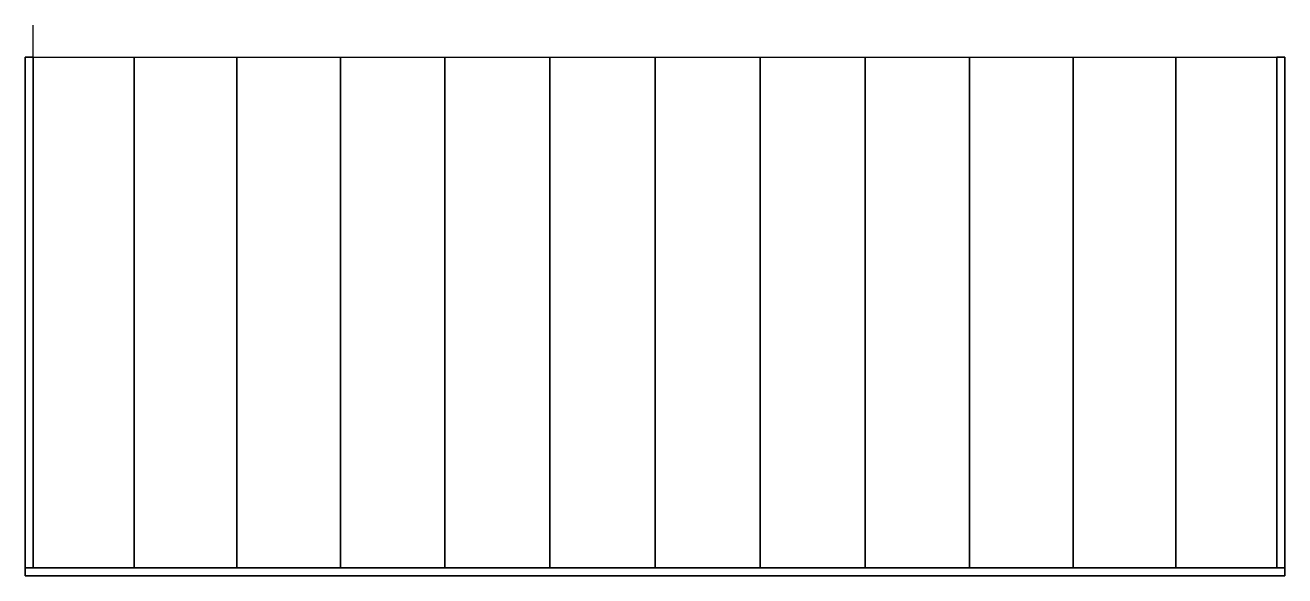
# Model space of a CAD drawing. Extents: x 151170 to 159070, y 39953 to 43403.
import ezdxf

# ---------------------------------------------------------------- set-up
doc = ezdxf.new("R2010")
doc.units = 0
doc.header["$LTSCALE"] = 200
doc.header["$MEASUREMENT"] = 0
doc.layers.add('4ELE', color=4, linetype='CONTINUOUS')

msp = doc.modelspace()

# ---------------------------------------------------------------- linework, layer by layer
at = {"layer": '4ELE', "color": 163}
for p, q in [((151219.7, 40002.7, 4200), (151219.7, 43402.7, 4200)), ((159019.7, 40002.7, 4200), (159019.7, 43202.7, 4200)), ((159019.7, 40002.7, 4200), (151219.7, 40002.7, 4200))]:
    msp.add_line(p, q, dxfattribs=at)
at = {"layer": '4ELE'}
msp.add_line((151219.7, 40002.7, 4200), (159019.7, 40002.7, 4200), dxfattribs=at)
at = {"layer": '4ELE', "extrusion": (0, -1, 0)}
for centre in [(155119.7, 16575, -43202.7), (155119.7, 16575, -40002.7)]:
    msp.add_arc(centre, 12975, 252.50768, 287.49232, dxfattribs=at)
at = {"layer": '4ELE', "color": 163}
for points in [[(151219.7, 43202.7, 4600), (159019.7, 43202.7, 4600), (159019.7, 40002.7, 4600), (151219.7, 40002.7, 4600)], [(151219.7, 43202.7, 4200), (159019.7, 43202.7, 4200), (159019.7, 40002.7, 4200), (151219.7, 40002.7, 4200)]]:
    msp.add_3dface(points, dxfattribs=at)

# ---------------------------------------------------------------- meshes
at = {"layer": '4ELE', "color": 162}
mesh = msp.add_polymesh((6, 3), dxfattribs=at)
for k, corner in enumerate([(151169.7, 40002.7, 4400), (151169.7, 40002.7, 4350), (151169.7, 40002.7, 4350), (151169.7, 43202.7, 4400), (151169.7, 43202.7, 4350), (151169.7, 43202.7, 4350), (151219.7, 43202.7, 4400), (151219.7, 43202.7, 4350), (151169.7, 43202.7, 4350), (151219.7, 40002.7, 4400), (151219.7, 40002.7, 4350), (151169.7, 40002.7, 4350), (151219.7, 40002.7, 4400), (151219.7, 40002.7, 4400), (151169.7, 40002.7, 4400), (151219.7, 43202.7, 4400), (151219.7, 43202.7, 4400), (151169.7, 43202.7, 4400)]):
    mesh.set_mesh_vertex(divmod(k, 3), corner)
mesh = msp.add_polymesh((6, 3), dxfattribs=at)
for k, corner in enumerate([(151169.7, 40002.7, 4500), (151169.7, 40002.7, 4450), (151169.7, 40002.7, 4450), (151169.7, 43202.7, 4500), (151169.7, 43202.7, 4450), (151169.7, 43202.7, 4450), (151219.7, 43202.7, 4500), (151219.7, 43202.7, 4450), (151169.7, 43202.7, 4450), (151219.7, 40002.7, 4500), (151219.7, 40002.7, 4450), (151169.7, 40002.7, 4450), (151219.7, 40002.7, 4500), (151219.7, 40002.7, 4500), (151169.7, 40002.7, 4500), (151219.7, 43202.7, 4500), (151219.7, 43202.7, 4500), (151169.7, 43202.7, 4500)]):
    mesh.set_mesh_vertex(divmod(k, 3), corner)
at = {"layer": '4ELE', "color": 163}
mesh = msp.add_polymesh((2, 13), dxfattribs=at)
for k, corner in enumerate([(159019.7, 40002.7, 4200), (158385.2, 40002.7, 4017.7), (157742.3, 40002.7, 3867.8), (157092.6, 40002.7, 3750.9), (156437.8, 40002.7, 3667.1), (155779.6, 40002.7, 3616.8), (155119.7, 40002.7, 3600), (154459.8, 40002.7, 3616.8), (153801.6, 40002.7, 3667.1), (153146.8, 40002.7, 3750.9), (152497.1, 40002.7, 3867.8), (151854.1, 40002.7, 4017.7), (151219.7, 40002.7, 4200), (159019.7, 43202.7, 4200), (158385.2, 43202.7, 4017.7), (157742.3, 43202.7, 3867.8), (157092.6, 43202.7, 3750.9), (156437.8, 43202.7, 3667.1), (155779.6, 43202.7, 3616.8), (155119.7, 43202.7, 3600), (154459.8, 43202.7, 3616.8), (153801.6, 43202.7, 3667.1), (153146.8, 43202.7, 3750.9), (152497.1, 43202.7, 3867.8), (151854.1, 43202.7, 4017.7), (151219.7, 43202.7, 4200)]):
    mesh.set_mesh_vertex(divmod(k, 13), corner)
at = {"layer": '4ELE', "color": 162}
mesh = msp.add_polymesh((6, 3), dxfattribs=at)
for k, corner in enumerate([(159069.7, 40002.7, 4400), (159069.7, 40002.7, 4350), (159069.7, 40002.7, 4350), (159069.7, 43202.7, 4400), (159069.7, 43202.7, 4350), (159069.7, 43202.7, 4350), (159019.7, 43202.7, 4400), (159019.7, 43202.7, 4350), (159069.7, 43202.7, 4350), (159019.7, 40002.7, 4400), (159019.7, 40002.7, 4350), (159069.7, 40002.7, 4350), (159019.7, 40002.7, 4400), (159019.7, 40002.7, 4400), (159069.7, 40002.7, 4400), (159019.7, 43202.7, 4400), (159019.7, 43202.7, 4400), (159069.7, 43202.7, 4400)]):
    mesh.set_mesh_vertex(divmod(k, 3), corner)
mesh = msp.add_polymesh((6, 3), dxfattribs=at)
for k, corner in enumerate([(159069.7, 40002.7, 4500), (159069.7, 40002.7, 4450), (159069.7, 40002.7, 4450), (159069.7, 43202.7, 4500), (159069.7, 43202.7, 4450), (159069.7, 43202.7, 4450), (159019.7, 43202.7, 4500), (159019.7, 43202.7, 4450), (159069.7, 43202.7, 4450), (159019.7, 40002.7, 4500), (159019.7, 40002.7, 4450), (159069.7, 40002.7, 4450), (159019.7, 40002.7, 4500), (159019.7, 40002.7, 4500), (159069.7, 40002.7, 4500), (159019.7, 43202.7, 4500), (159019.7, 43202.7, 4500), (159069.7, 43202.7, 4500)]):
    mesh.set_mesh_vertex(divmod(k, 3), corner)
mesh = msp.add_polymesh((6, 3), dxfattribs=at)
for k, corner in enumerate([(159069.7, 39952.7, 4400), (159069.7, 39952.7, 4350), (159069.7, 39952.7, 4350), (151169.7, 39952.7, 4400), (151169.7, 39952.7, 4350), (151169.7, 39952.7, 4350), (151169.7, 40002.7, 4400), (151169.7, 40002.7, 4350), (151169.7, 39952.7, 4350), (159069.7, 40002.7, 4400), (159069.7, 40002.7, 4350), (159069.7, 39952.7, 4350), (159069.7, 40002.7, 4400), (159069.7, 40002.7, 4400), (159069.7, 39952.7, 4400), (151169.7, 40002.7, 4400), (151169.7, 40002.7, 4400), (151169.7, 39952.7, 4400)]):
    mesh.set_mesh_vertex(divmod(k, 3), corner)
mesh = msp.add_polymesh((6, 3), dxfattribs=at)
for k, corner in enumerate([(159069.7, 39952.7, 4500), (159069.7, 39952.7, 4450), (159069.7, 39952.7, 4450), (151169.7, 39952.7, 4500), (151169.7, 39952.7, 4450), (151169.7, 39952.7, 4450), (151169.7, 40002.7, 4500), (151169.7, 40002.7, 4450), (151169.7, 39952.7, 4450), (159069.7, 40002.7, 4500), (159069.7, 40002.7, 4450), (159069.7, 39952.7, 4450), (159069.7, 40002.7, 4500), (159069.7, 40002.7, 4500), (159069.7, 39952.7, 4500), (151169.7, 40002.7, 4500), (151169.7, 40002.7, 4500), (151169.7, 39952.7, 4500)]):
    mesh.set_mesh_vertex(divmod(k, 3), corner)

doc.saveas('drawing.dxf')
